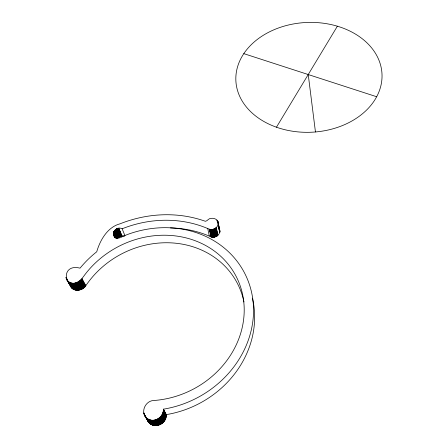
<?xml version="1.0" encoding="UTF-8"?>
<svg xmlns="http://www.w3.org/2000/svg" width="448" height="448" viewBox="0 0 448 448"><rect width="100%" height="100%" fill="white"/><g stroke="black" fill="none" stroke-linecap="round" stroke-linejoin="round"><path stroke-width="0.67" d="M219.268 228.838C221.917 233.57 215.566 238.678 211.002 236.818A6.429 5.51 -12.7 0 1 209.462 236.096L208.505 235.771A107.789 96.298 -28.1 0 0 170.475 227.942M147.23 419.462C150.478 430.282 167.429 425.079 166.214 414.618L163.425 409.158L164.483 408.996A100.139 88.967 -27.4 0 0 251.474 291.866A100.139 88.967 -27.4 0 0 124.678 235.581L121.789 236.964A5.706 4.721 -22.7 0 1 119.286 237.91C109.161 239.142 114.139 224.756 122.136 228.754L124.986 227.685A109.626 97.434 -27.5 0 1 206.746 228.127L207.721 228.452A6.53 5.561 -12.6 0 0 209.283 229.186C214.306 231.33 221.161 224.829 217.062 220.254C215.617 218.652 213.304 218.047 211.21 218.361C208.062 218.053 206.735 222.874 203.89 220.774A116.754 103.802 -27.6 0 0 132.793 219.492L129.567 220.444A116.754 103.802 -27.6 0 0 120.03 223.815C107.587 227.024 100.033 240.246 96.74 251.765A100.139 88.967 -27.4 0 0 81.855 266.011L80.035 268.156C58.666 262.618 64.59 295.361 81.995 278.701A9.156 7.582 -29.4 0 0 82.566 277.766L83.518 276.517A90.664 80.528 -27.3 0 1 234.612 273.582A90.664 80.528 -27.3 0 1 154.644 400.439L154.577 400.49A10.321 9.464 -45.8 0 0 153.653 400.512C145.359 400.714 140.039 412.367 146.653 418.074C153.087 423.898 164.119 417.452 163.425 409.158M276.455 127.21L337.383 26.202M70.207 285.046C72.072 292.186 82.55 291.267 85.82 285.718A9.01 7.504 -29.8 0 0 86.38 284.794L87.315 283.556A89.152 79.587 -27.9 0 1 177.022 243.359A89.152 79.587 -27.9 0 1 243.953 301.969M124.55 236.219C122.142 235.25 119.386 236.225 117.802 238.151L114.615 230.625M166.214 414.618L167.25 414.456A98.459 87.931 -28 0 0 252.409 298.144M315.454 131.964L316.26 131.891A73.136 54.925 -2.5 0 0 368.413 44.279A73.136 54.925 -2.5 0 0 242.491 55.698A73.136 54.925 -2.5 0 0 315.454 131.964L308.23 74.542M243.802 53.637L376.662 96.74M209.306 235.99L207.721 228.452M143.92 413.504L144.62 414.697M143.998 413.795L149.542 423.198M145.13 415.878L149.33 422.99M144.178 414.378L149.128 422.778M144.284 414.658L148.932 422.554M144.396 414.938L148.568 422.094M144.794 415.75L148.232 421.613M66.612 279.395L71.159 287.207M147.599 418.802L150.69 424.11M147.353 418.634L150.45 423.942M147.112 418.454L150.214 423.769M143.797 412.905L144.497 414.103M146.877 418.27L149.985 423.584M143.853 413.207L144.553 414.4M146.653 418.074L149.761 423.394M69.014 282.044L73.058 289.016M148.641 419.395L151.721 424.698M68.807 281.91L72.85 288.882M66.013 277.323L66.69 278.488M68.606 281.77L72.654 288.742M148.372 419.261L151.452 424.564M66.046 277.564L67.06 279.317M68.41 281.618L72.458 288.596M66.086 277.799L67.491 280.375M68.04 281.305L72.274 288.439M148.109 419.115L151.194 424.424M66.192 278.27L71.921 288.114M66.259 278.505L71.753 287.941M66.422 278.953L71.439 287.582M147.851 418.964L150.942 424.273M70.375 282.71L74.396 289.677M149.481 419.748L152.538 425.046M70.134 282.621L74.161 289.582M69.899 282.52L73.926 289.486M149.195 419.642L152.258 424.939M69.67 282.414L73.702 289.38M69.446 282.296L73.483 289.262M148.915 419.524L151.99 424.827M69.227 282.173L73.265 289.145M150.349 420.017L153.395 425.314M71.372 283.013L75.376 289.968M150.058 419.938L153.11 425.236M71.114 282.946L75.124 289.906M70.862 282.878L74.878 289.839M70.616 282.8L74.631 289.761M149.766 419.849L152.824 425.146M72.419 283.181L76.412 290.142M150.948 420.151L153.983 425.443M72.156 283.153L76.149 290.114M150.651 420.09L153.686 425.382M71.887 283.114L75.886 290.074M71.63 283.063L75.628 290.024M73.511 283.231L77.482 290.192M73.237 283.231L77.213 290.192M151.558 420.241L154.582 425.533M72.962 283.22L76.944 290.181M151.25 420.202L154.28 425.494M72.688 283.209L76.675 290.164M74.34 283.181L78.299 290.142M74.06 283.203L78.025 290.164M152.174 420.297L155.187 425.589M73.786 283.22L77.756 290.181M151.866 420.274L154.885 425.566M75.174 283.058L79.122 290.024M152.796 420.308L155.798 425.6M74.894 283.108L78.848 290.069M74.62 283.147L78.574 290.108M152.482 420.308L155.49 425.6M76.009 282.867L79.94 289.834M153.423 420.28L156.414 425.572M75.729 282.94L79.666 289.906M75.454 283.002L79.397 289.968M153.11 420.297L156.106 425.594M76.826 282.61L80.746 289.582M154.045 420.213L157.024 425.51M76.552 282.705L80.478 289.671M76.283 282.789L80.209 289.755M153.731 420.252L156.722 425.544M77.627 282.285L81.53 289.257M154.672 420.112L157.64 425.404M77.364 282.402L81.273 289.374M77.095 282.509L81.01 289.481M154.358 420.168L157.332 425.46M78.406 281.898L82.298 288.876M155.288 419.966L158.245 425.264M78.148 282.033L82.046 289.01M77.89 282.162L81.788 289.139M154.98 420.045L157.942 425.342M79.145 281.45L83.026 288.434M155.904 419.782L158.85 425.085M78.904 281.602L82.785 288.585M155.596 419.877L158.547 425.18M78.658 281.753L82.544 288.736M156.503 419.563L159.438 424.866M79.621 281.12L83.49 288.103M156.206 419.675L159.146 424.978M79.386 281.288L83.261 288.271M80.293 280.577L84.151 287.571M156.8 419.44L159.729 424.749M80.074 280.762L83.938 287.756M79.85 280.946L83.714 287.935M157.382 419.166L160.3 424.474M80.914 279.994L84.762 286.994M80.713 280.196L84.566 287.19M157.097 419.306L160.02 424.614M80.506 280.386L84.358 287.386M81.659 279.149L85.495 286.16M157.954 418.852L160.86 424.172M81.486 279.367L85.322 286.373M81.301 279.58L85.142 286.586M157.668 419.014L160.586 424.329M81.11 279.787L84.958 286.793M81.995 278.701L85.82 285.718M158.228 418.684L161.134 424.004M81.833 278.925L85.658 285.936M158.771 418.326L161.661 423.651M158.502 418.51L161.398 423.83M159.292 417.934L162.17 423.265M159.034 418.135L161.918 423.461M159.79 417.514L162.658 422.85M159.544 417.726L162.417 423.063M160.026 417.29L162.893 422.632M160.485 416.83L163.341 422.178M160.261 417.066L163.122 422.408M160.916 416.338L163.766 421.697M160.703 416.59L163.559 421.938M161.319 415.828L164.158 421.187M161.123 416.086L163.968 421.445M161.689 415.296L164.522 420.666M161.51 415.565L164.343 420.93M162.025 414.742L164.853 420.118M161.862 415.022L164.69 420.392M162.327 414.17L165.15 419.558M162.182 414.456L165.004 419.838M162.596 413.588L165.413 418.981M162.467 413.879L165.284 419.272M162.932 412.686L165.738 418.096M162.831 412.989L165.637 418.393M162.719 413.286L165.53 418.69M163.111 412.076L165.911 417.491M163.027 412.378L165.827 417.794M163.302 411.146L166.102 416.573M163.246 411.454L166.046 416.881M163.184 411.768L165.984 417.189M163.408 410.211L166.202 415.654M163.386 410.525L166.18 415.962M163.346 410.833L166.141 416.27M163.43 409.276L166.219 414.736M163.43 409.59L166.225 415.038M163.425 409.898L166.219 415.346M113.49 232.949L115.629 237.95M113.462 233.1L115.315 237.63M113.428 233.408L115.298 237.782M113.417 233.559L115.287 237.938M113.411 233.867L115.181 237.91M113.417 234.018L114.783 237.44L113.467 234.466M113.568 234.898L114.643 237.457M113.893 231.739L116.558 238.006M113.826 231.89L116.491 238.151M113.764 232.036L116.43 238.302M113.702 232.187L116.105 237.821M113.652 232.338L116.049 237.972M113.602 232.49L115.735 237.496M113.557 232.641L115.696 237.647M113.523 232.798L115.657 237.798M114.509 230.754L117.695 238.28M114.408 230.888L117.594 238.414M114.313 231.028L117.23 237.927M114.218 231.168L117.141 238.062M114.128 231.308L117.057 238.202M114.044 231.454L116.973 238.347M113.966 231.594L116.631 237.86M115.086 230.115L118.255 237.653M114.962 230.238L118.138 237.77M114.839 230.367L118.02 237.894M114.727 230.49L117.908 238.022M115.752 229.555L118.916 237.093M115.612 229.662L118.776 237.199M115.472 229.768L118.642 237.306M115.338 229.88L118.507 237.418M115.209 229.998L118.384 237.535M116.497 229.074L119.65 236.622M116.346 229.163L119.498 236.706M116.189 229.258L119.347 236.802M116.043 229.354L119.202 236.891M115.898 229.449L119.056 236.992M117.303 228.698L120.445 236.247M117.141 228.766L120.282 236.314M116.978 228.838L120.12 236.387M116.816 228.911L119.958 236.46M116.654 228.99L119.801 236.538M118.154 228.43L121.279 235.978M117.981 228.474L121.106 236.023M117.813 228.525L120.938 236.074M117.639 228.575L120.775 236.13M117.471 228.637L120.607 236.186M118.849 228.295L121.962 235.85M118.675 228.323L121.789 235.878M118.502 228.351L121.615 235.906M118.328 228.385L121.447 235.939M122.136 228.754L124.942 235.682M147.14 419.177L147 418.594M209.86 229.337L211.568 236.97M209.664 229.292L211.378 236.925M209.474 229.242L211.187 236.874M209.283 229.186L211.002 236.818M210.65 229.466L212.346 237.098M210.448 229.438L212.15 237.076M210.252 229.41L211.954 237.048M210.056 229.376L211.758 237.009M211.462 229.499L213.147 237.138M211.26 229.499L212.946 237.138M211.053 229.494L212.744 237.126M210.851 229.482L212.548 237.115M212.279 229.449L213.954 237.087M212.078 229.471L213.752 237.11M211.87 229.488L213.55 237.121M211.669 229.499L213.349 237.132M213.091 229.309L214.749 236.947M212.89 229.354L214.553 236.992M212.688 229.393L214.351 237.026M212.486 229.421L214.155 237.059M213.886 229.085L215.533 236.723M213.69 229.146L215.337 236.79M213.494 229.208L215.146 236.846M213.293 229.264L214.95 236.902M214.642 228.777L216.278 236.421M214.458 228.861L216.093 236.505M214.267 228.939L215.908 236.583M214.077 229.012L215.723 236.656M215.527 228.278L217.146 235.934M215.359 228.39L216.978 236.04M215.186 228.491L216.81 236.141M215.006 228.592L216.636 236.242M214.827 228.687L216.457 236.331M216.171 227.808L217.778 235.463M216.014 227.931L217.627 235.586M215.858 228.054L217.47 235.704M215.695 228.166L217.314 235.822M216.322 227.679L217.93 235.334M218.142 224.862L219.716 232.546M216.938 220.119L217.207 221.407M217.997 221.749L219.901 231.157M217.857 221.43L219.895 231.504M217.694 221.116L219.862 231.851M217.504 220.819L218.165 224.034M218.266 224.336L219.834 232.03M217.403 220.674L217.666 221.956M218.232 224.515L219.8 232.204M218.193 224.689L219.761 232.378"/></g></svg>
